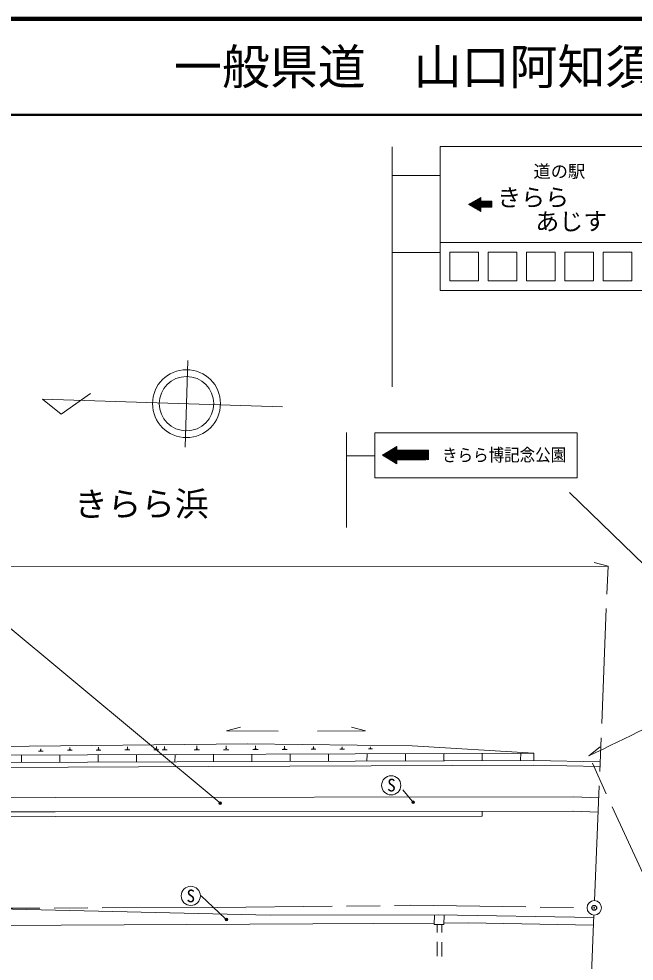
# Model space of a CAD drawing. Units: millimetres, scale not verified. Extents: x 40000 to 680000, y 20000 to 380000.
# Drawn here: x 200549 to 264739, y 281682 to 380000 of the extents above; entities that cross this region are included whole.
import ezdxf
from ezdxf.enums import TextEntityAlignment as Align

# ---------------------------------------------------------------- set-up
doc = ezdxf.new("R2010")
doc.units = ezdxf.units.MM
doc.header["$LTSCALE"] = 1000
doc.header["$PDMODE"] = 32
doc.header["$PDSIZE"] = 500
doc.linetypes.add('CHAIN', pattern=[18.5, 12, -1.5, 3.5, -1.5])
for name, color, linetype, lineweight in [('M-BGD', 7, 'Continuous', 13), ('M-BMK', 2, 'CHAIN', 13), ('M-BMK-SRVR', 3, 'Continuous', 13), ('M-STR-HTXT', 7, 'Continuous', 13), ('M-STR-STRC', 7, 'Continuous', 13), ('M-STR-STRD', 7, 'Continuous', 13), ('M-TTL', 2, 'Continuous', 140), ('M-TTL-LINE', 7, 'Continuous', 50)]:
    doc.layers.add(name, color=color, linetype=linetype, lineweight=lineweight)
doc.layers.add('M-OTRS', color=6, linetype='Continuous')
doc.layers.add('M-TTL-TXT', color=7, linetype='Continuous')
doc.styles.add('ＭＳ ゴシック', font='')
doc.styles.get('ＭＳ ゴシック').set_extended_font_data('MS Gothic')

msp = doc.modelspace()

# ---------------------------------------------------------------- linework, layer by layer
at = {"layer": 'M-BGD'}
for p, q in [((222204, 305706), (223656, 306091)), ((235255, 306102), (236708, 305725)), ((222204, 305706), (227613, 305691)), ((231700, 305682), (236708, 305725)), ((224361, 304370), (176665, 303842)), ((202828, 303782), (202828, 303842)), ((205852, 303890), (205882, 303890)), ((205862, 303890), (205862, 303970)), ((208797, 303808), (208928, 303808)), ((208847, 303908), (208877, 303908)), ((208857, 303908), (208857, 304008)), ((211812, 303816), (211943, 303816)), ((211862, 303916), (211892, 303916)), ((211872, 303916), (211872, 304046)), ((214837, 303834), (214967, 303834)), ((214887, 303934), (214917, 303934)), ((214897, 303934), (214897, 304084)), ((215689, 303826), (215819, 303826)), ((215738, 303936), (215769, 303936)), ((215748, 303936), (215748, 304087)), ((219044, 303835), (219184, 303835)), ((219094, 303945), (219134, 303945)), ((219114, 303945), (219113, 304136)), ((222109, 303853), (222239, 303853)), ((222159, 303963), (222189, 303964)), ((222169, 303963), (222168, 304144)), ((224361, 304370), (241590, 304136)), ((225164, 303861), (225294, 303862)), ((225214, 303972), (225244, 303972)), ((225224, 303972), (225223, 304152)), ((228199, 303879), (228339, 303880)), ((228249, 303980), (228289, 303980)), ((228269, 303980), (228268, 304120)), ((231224, 303887), (231344, 303888)), ((231264, 303988), (231304, 303988)), ((231284, 303988), (231284, 304078)), ((234039, 303805), (234510, 303806)), ((234209, 303895), (234329, 303896)), ((234259, 303996), (234289, 303996)), ((234269, 303996), (234269, 304036)), ((237014, 303823), (237454, 303824)), ((237174, 303903), (237284, 303904)), ((237213, 303994), (237244, 303994)), ((241590, 304136), (254263, 303378)), ((254263, 303378), (94553, 302751)), ((200816, 303165), (200808, 302404)), ((202598, 303601), (203069, 303602)), ((202768, 303691), (202888, 303692)), ((202818, 303782), (202838, 303782)), ((204823, 303186), (204815, 302415)), ((205623, 303689), (206103, 303690)), ((205803, 303790), (205923, 303790)), ((208607, 303707), (209108, 303708)), ((208829, 303197), (208821, 302435)), ((211622, 303715), (212133, 303716)), ((212836, 303217), (212828, 302456)), ((214637, 303723), (215168, 303724)), ((215489, 303725), (216019, 303727)), ((216842, 303208), (216834, 302447)), ((218834, 303724), (219395, 303726)), ((220849, 303249), (220841, 302488)), ((221899, 303742), (222450, 303744)), ((224855, 303259), (224847, 302498)), ((224954, 303751), (225505, 303762)), ((228009, 303769), (228530, 303770)), ((228862, 303280), (228854, 302519)), ((231034, 303787), (231535, 303788)), ((232868, 303291), (232860, 302530)), ((236875, 303282), (236867, 302550)), ((240881, 303322), (240873, 302561)), ((244888, 303343), (244880, 302582)), ((248894, 303354), (248886, 302592)), ((252901, 303374), (252893, 302613)), ((254263, 303378), (254275, 302617)), ((254265, 302617), (94555, 301980)), ((220351, 301975), (181438, 301821)), ((254266, 302116), (220351, 301975)), ((254266, 302116), (261168, 301974)), ((254275, 302617), (261187, 302475)), ((204334, 298757), (77828, 298299)), ((258422, 298822), (204334, 298757)), ((261037, 298708), (258422, 298822)), ((204338, 297275), (181470, 297194)), ((258426, 297339), (204328, 297275)), ((248892, 296823), (248900, 297324)), ((260980, 297236), (258356, 297339)), ((204339, 296774), (77833, 296316)), ((248892, 296823), (204329, 296774)), ((243901, 286513), (243884, 285511)), ((244885, 285504), (244903, 286505)), ((243884, 285511), (244885, 285504)), ((244174, 285512), (244174, 284686)), ((244675, 285503), (244675, 284677)), ((244174, 283686), (244174, 282186)), ((244675, 283677), (244675, 282177))]:
    msp.add_line(p, q, dxfattribs=at)
at = {"layer": 'M-BMK'}
for p, q in [((260604, 287990), (262014, 322891)), ((275182, 270058), (260022, 303098)), ((221232, 287264), (160823, 287132)), ((221232, 287264), (241424, 287508)), ((241424, 287508), (259825, 287256)), ((260548, 286497), (259058, 249724))]:
    msp.add_line(p, q, dxfattribs=at)
at = {"layer": 'M-BMK-SRVR'}
for p, q in [((217891, 335322), (218187, 344337)), ((228056, 339516), (203023, 340330)), ((203023, 340330), (204971, 338753)), ((204971, 338753), (208040, 340925))]:
    msp.add_line(p, q, dxfattribs=at)
for centre, radius in [((218039, 339850), 3546), ((218039, 339850), 2835), ((260576, 287248), 751)]:
    msp.add_circle(centre, radius, dxfattribs=at)
at = {"layer": 'M-OTRS'}
msp.add_point((260576, 287248), dxfattribs=at)
at = {"layer": 'M-STR-HTXT'}
for p, q in [((59262, 322790), (262014, 322891)), ((260570, 323277), (262014, 322891)), ((260022, 303098), (261179, 304052))]:
    msp.add_line(p, q, dxfattribs=at)
msp.add_open_spline([(260022, 303098), (267866, 306914), (275710, 310730), (283814, 314012), (304266, 322294), (326373, 327176), (348408, 327856), (355392, 328072), (362369, 327865), (369346, 327658)], degree=3, knots=[0, 0, 0, 0, 1, 1, 1, 2, 2, 2, 3, 3, 3, 3], dxfattribs=at)
at = {"layer": 'M-STR-STRC'}
for p, q in [((239490, 366650), (239490, 341610)), ((244498, 351664), (244498, 366664)), ((244498, 366664), (269592, 366664)), ((244498, 363645), (239490, 363645)), ((247887, 360884), (247576, 360571)), ((248197, 361054), (247665, 360519)), ((248508, 361224), (247754, 360467)), ((247797, 360835), (248729, 359907)), ((248729, 361305), (247843, 360414)), ((247888, 360885), (248729, 360048)), ((248729, 361163), (247932, 360362)), ((247980, 360935), (248729, 360189)), ((248729, 361021), (248021, 360310)), ((248071, 360985), (248730, 360329)), ((248821, 360971), (248110, 360257)), ((248163, 361035), (248844, 360356)), ((248962, 360972), (248199, 360205)), ((248254, 361085), (248986, 360356)), ((249104, 360972), (248288, 360153)), ((248345, 361135), (249128, 360356)), ((249245, 360973), (248377, 360100)), ((248437, 361185), (249270, 360356)), ((248528, 361235), (248729, 361035)), ((248620, 361285), (248729, 361176)), ((248711, 361335), (248729, 361317)), ((249387, 360973), (248773, 360356)), ((248793, 360971), (249411, 360356)), ((249528, 360974), (248914, 360356)), ((248935, 360972), (249553, 360356)), ((249670, 360974), (249055, 360356)), ((249076, 360972), (249695, 360356)), ((249812, 360975), (249196, 360356)), ((249217, 360973), (249837, 360356)), ((249897, 360918), (249337, 360356)), ((249359, 360973), (249897, 360438)), ((249500, 360974), (249897, 360579)), ((249641, 360974), (249897, 360720)), ((249782, 360975), (249897, 360861)), ((247577, 360715), (247487, 360624)), ((247522, 360685), (247723, 360485)), ((247614, 360735), (248070, 360281)), ((247705, 360785), (248416, 360077)), ((248730, 360313), (248466, 360048)), ((248729, 360171), (248555, 359996)), ((248729, 360029), (248644, 359943)), ((249897, 360777), (249478, 360356)), ((249897, 360635), (249619, 360356)), ((249897, 360493), (249760, 360356)), ((244498, 356664), (269592, 356664)), ((244498, 355632), (239490, 355632)), ((244498, 351664), (269592, 351664)), ((234716, 336834), (234716, 326917)), ((237696, 332108), (237696, 336807)), ((237696, 336807), (258806, 336807)), ((258806, 332108), (258806, 336807)), ((239987, 335386), (238487, 334480)), ((238849, 334262), (239952, 335364)), ((239988, 335077), (239795, 335270)), ((239987, 335219), (239883, 335323)), ((239987, 335361), (239972, 335376)), ((239988, 334985), (239987, 335386)), ((234716, 334409), (237696, 334409)), ((238487, 334480), (239992, 333573)), ((238496, 334474), (238525, 334503)), ((238785, 334301), (238561, 334525)), ((238584, 334421), (238881, 334718)), ((239141, 334086), (238649, 334578)), ((238673, 334368), (239238, 334934)), ((239497, 333871), (238737, 334631)), ((238761, 334315), (239595, 335149)), ((239853, 333656), (238825, 334684)), ((239992, 333659), (238913, 334737)), ((238937, 334208), (239987, 335258)), ((239991, 333801), (239002, 334791)), ((239026, 334155), (239988, 335117)), ((239991, 333943), (239090, 334844)), ((239114, 334102), (239997, 334985)), ((240092, 333984), (239178, 334897)), ((239202, 334049), (240138, 334985)), ((240233, 333984), (239266, 334950)), ((239290, 333996), (240280, 334986)), ((240374, 333984), (239354, 335004)), ((239378, 333942), (240422, 334986)), ((240515, 333985), (239443, 335057)), ((239467, 333889), (240564, 334986)), ((240656, 333985), (239531, 335110)), ((239555, 333836), (240706, 334987)), ((240797, 333985), (239619, 335163)), ((239643, 333783), (240847, 334987)), ((240938, 333986), (239707, 335217)), ((239731, 333730), (240989, 334988)), ((242993, 334993), (239988, 334985)), ((241079, 333986), (240080, 334985)), ((240127, 333984), (241131, 334988)), ((241220, 333987), (240221, 334985)), ((240269, 333984), (241273, 334988)), ((241361, 333987), (240362, 334986)), ((240410, 333984), (241415, 334989)), ((241502, 333987), (240503, 334986)), ((240552, 333985), (241556, 334989)), ((241643, 333988), (240644, 334987)), ((240694, 333985), (241698, 334989)), ((241784, 333988), (240785, 334987)), ((240836, 333985), (241840, 334990)), ((241925, 333988), (240926, 334987)), ((240978, 333986), (241982, 334990)), ((242066, 333989), (241067, 334988)), ((241119, 333986), (242124, 334991)), ((242207, 333989), (241208, 334988)), ((241261, 333987), (242265, 334991)), ((242348, 333990), (241349, 334989)), ((241403, 333987), (242407, 334991)), ((242489, 333990), (241490, 334989)), ((241545, 333987), (242549, 334992)), ((242630, 333990), (241631, 334989)), ((241687, 333988), (242691, 334992)), ((242771, 333991), (241772, 334990)), ((241828, 333988), (242833, 334992)), ((242912, 333991), (241914, 334990)), ((241970, 333989), (242974, 334993)), ((243054, 333991), (242055, 334990)), ((242112, 333989), (243116, 334993)), ((243195, 333992), (242196, 334991)), ((242254, 333989), (243258, 334994)), ((243298, 334030), (242337, 334991)), ((242396, 333990), (243298, 334892)), ((243298, 334171), (242478, 334992)), ((242537, 333990), (243298, 334751)), ((243298, 334313), (242619, 334992)), ((242679, 333990), (243298, 334609)), ((243298, 334454), (242760, 334992)), ((242821, 333991), (243298, 334468)), ((243298, 334595), (242901, 334993)), ((242963, 333991), (243298, 334326)), ((242993, 334993), (243298, 334994)), ((243298, 334737), (243042, 334993)), ((243298, 334878), (243183, 334993)), ((243298, 334994), (243298, 333992)), ((239820, 333676), (239991, 333848)), ((239908, 333623), (239991, 333707)), ((239991, 333983), (242996, 333991)), ((239991, 333983), (239992, 333573)), ((243105, 333992), (243298, 334185)), ((243246, 333992), (243298, 334044)), ((237696, 332108), (258806, 332108)), ((299079, 290647), (258010, 330566)), ((221443, 298262), (183988, 329463)), ((241596, 298366), (240591, 299555)), ((221523, 298132), (221593, 298202)), ((241656, 298216), (241726, 298286)), ((222086, 286124), (219566, 288491)), ((222157, 285994), (222237, 286064))]:
    msp.add_line(p, q, dxfattribs=at)
for points in [[(248729, 360971), (248729, 361345), (247450, 360645), (248728, 359894), (248730, 360356), (249897, 360356), (249897, 360975)], [(245498, 352664), (248498, 352664), (248498, 355664), (245498, 355664)], [(249498, 352664), (252498, 352664), (252498, 355664), (249498, 355664)], [(253498, 352664), (256498, 352664), (256498, 355664), (253498, 355664)], [(257498, 352664), (260498, 352664), (260498, 355664), (257498, 355664)], [(261498, 352664), (264498, 352664), (264498, 355664), (261498, 355664)]]:
    msp.add_lwpolyline(points, close=True, dxfattribs=at)
for centre, radius in [((239398, 300023), 1002), ((221553, 298172), 140), ((221553, 298172), 110), ((221553, 298172), 80.1), ((221553, 298172), 50.1), ((221553, 298172), 20), ((241696, 298256), 140), ((241696, 298256), 110), ((241696, 298256), 80.1), ((241696, 298256), 50.1), ((241696, 298256), 20), ((218484, 288488), 1002), ((222197, 286024), 140), ((222197, 286024), 110), ((222197, 286024), 80.1), ((222197, 286024), 50.1), ((222197, 286024), 20)]:
    msp.add_circle(centre, radius, dxfattribs=at)
at = {"layer": 'M-STR-STRD'}
for p, q in [((226763, 286477), (197343, 287180)), ((244282, 286514), (226763, 286477)), ((260529, 286237), (244282, 286514)), ((231203, 285587), (162040, 285212)), ((243893, 285651), (231203, 285587)), ((247409, 285671), (244895, 285654)), ((260501, 285445), (247409, 285671))]:
    msp.add_line(p, q, dxfattribs=at)
at = {"layer": 'M-TTL'}
msp.add_line((680000, 380000), (40000, 380000), dxfattribs=at)
at = {"layer": 'M-TTL-LINE'}
msp.add_line((40000, 370000), (680000, 370000), dxfattribs=at)

# ---------------------------------------------------------------- texts
at = {"layer": 'M-BGD', "style": 'ＭＳ ゴシック'}
msp.add_text('きらら浜', height=2566, rotation=0.153, dxfattribs=at).set_placement((206333, 327320), align=Align.BOTTOM_LEFT)
at = {"layer": 'M-STR-STRC', "style": 'ＭＳ ゴシック'}
msp.add_text('道の駅', height=1320, rotation=0.153, dxfattribs=at).set_placement((256940, 363031), align=Align.BOTTOM_CENTER)
for s, p in [('きらら', (250460, 359894)), ('あじす', (254431, 357394))]:
    msp.add_text(s, height=1833, rotation=0.153, dxfattribs=at).set_placement(p, align=Align.BOTTOM_LEFT)
at = {"layer": 'M-STR-STRC', "style": 'ＭＳ ゴシック', "width": 0.9}
msp.add_text('きらら博記念公園', height=1320, rotation=0.153, dxfattribs=at).set_placement((244695, 333424), align=Align.BOTTOM_LEFT)
at = {"layer": 'M-STR-STRC', "style": 'ＭＳ ゴシック'}
for p in [(239422, 300048), (218484, 288489)]:
    msp.add_text('S', height=1320, rotation=359, dxfattribs=at).set_placement(p, align=Align.MIDDLE_CENTER)
at = {"layer": 'M-TTL-TXT', "style": 'ＭＳ ゴシック'}
msp.add_text('一般県道\u3000山口阿知須宇部線', height=3666, dxfattribs=at).set_placement((216734, 375000), align=Align.MIDDLE_LEFT)

doc.saveas('drawing.dxf')
